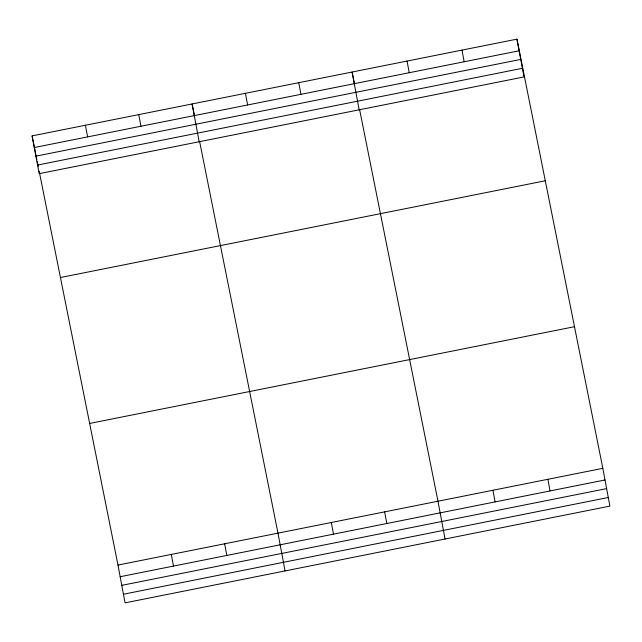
<?xml version="1.0" encoding="UTF-8"?>
<svg xmlns="http://www.w3.org/2000/svg" width="642" height="642" viewBox="0 0 642 642"><rect width="100%" height="100%" fill="white"/><g stroke="black" fill="none" stroke-linecap="round" stroke-linejoin="round"><path stroke-width="0.96" d="M516.946 39.138L524.016 76.928L39.17 173.669L32.1 135.887L516.946 39.138L602.83 468.331L609.9 506.113L125.054 602.862L117.984 565.072L39.186 171.294M34.283 147.532L519.129 50.79M35.896 156.158L520.742 59.417M37.557 165.05L522.403 68.301M60.444 277.521L545.291 180.771M89.639 423.447L574.486 326.698M117.984 565.072L602.83 468.331M120.158 576.725L605.005 479.975M121.779 585.352L606.626 488.602M123.441 594.235L608.287 497.486M354.464 83.837L352.097 72.032L359.167 109.822M359.576 109.413L437.98 501.225L445.05 539.007M194.462 115.761L192.102 103.964L199.172 141.746M199.582 141.336L277.978 533.149L285.056 570.931M32.1 135.887L36.827 159.497M37.22 161.463L38.199 166.374M547.883 479.293L550.058 490.937M461.999 50.108L464.174 61.752M492.928 490.255L495.11 501.908M407.052 61.07L409.227 72.715M384.646 511.867L386.829 523.511M298.763 82.674L300.946 94.326M331.312 522.508L333.495 534.152M245.437 93.323L247.611 104.967M224.652 543.79L226.827 555.434M138.768 114.605L140.943 126.249M171.318 554.431L173.492 566.083M85.434 125.246L87.609 136.89"/></g></svg>
